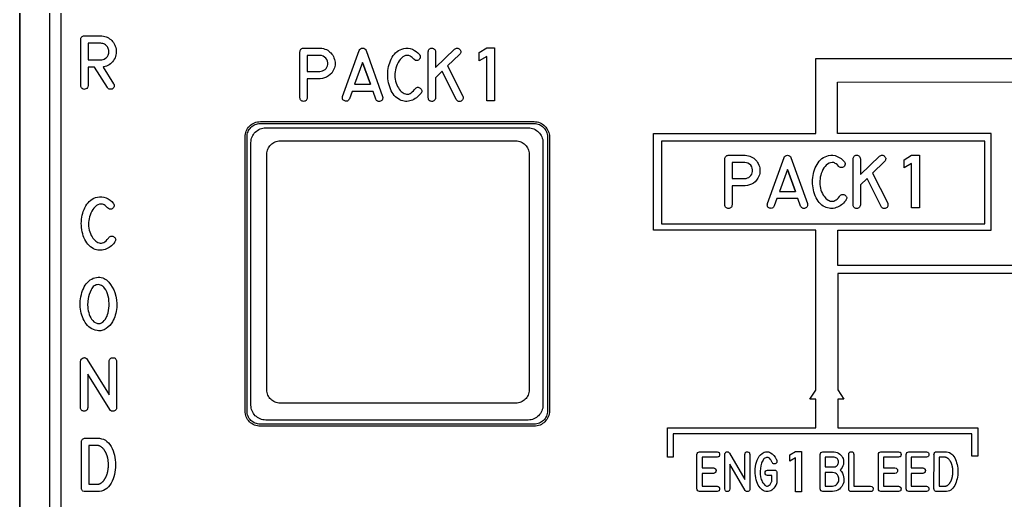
# Model space of a CAD drawing. Extents: x -1 to 333, y -1 to 144.
# Drawn here: x 10.3 to 86.3, y 61.3 to 98.3 of the extents above; entities that cross this region are included whole.
import ezdxf

# ---------------------------------------------------------------- set-up
doc = ezdxf.new("R2010")
doc.units = 0
for name, color, linetype in [('_BACKPANEL', 5, 'CONTINUOUS'), ('_ENGRAVING', 105, 'CONTINUOUS'), ('_TOPLAYER', 1, 'CONTINUOUS')]:
    doc.layers.add(name, color=color, linetype=linetype)

msp = doc.modelspace()

# ---------------------------------------------------------------- linework, layer by layer
at = {"layer": '_BACKPANEL'}
for points in [[(332.671, 144.363), (332.671, 139.666), (332.671, 130.272), (332.671, 120.878), (332.671, 41.031), (332.671, 31.637), (10.329, 31.637), (10.329, 41.031), (10.329, 120.878), (10.329, 130.272), (10.329, 139.666), (10.329, 144.363)], [(28.87, 90.348), (49.965, 90.348), (50.071, 90.343), (50.173, 90.327), (50.272, 90.302), (50.366, 90.267), (50.456, 90.224), (50.541, 90.173), (50.62, 90.114), (50.692, 90.048), (50.759, 89.975), (50.818, 89.896), (50.869, 89.811), (50.912, 89.721), (50.947, 89.627), (50.972, 89.528), (50.987, 89.426), (50.993, 89.32), (50.993, 68.225), (50.987, 68.12), (50.972, 68.018), (50.947, 67.919), (50.912, 67.825), (50.869, 67.735), (50.818, 67.65), (50.759, 67.571), (50.692, 67.498), (50.62, 67.432), (50.541, 67.373), (50.456, 67.322), (50.366, 67.278), (50.272, 67.244), (50.173, 67.219), (50.071, 67.203), (49.965, 67.198), (28.87, 67.198), (28.765, 67.203), (28.662, 67.219), (28.564, 67.244), (28.469, 67.278), (28.379, 67.322), (28.295, 67.373), (28.216, 67.432), (28.143, 67.498), (28.077, 67.571), (28.018, 67.65), (27.966, 67.735), (27.923, 67.825), (27.889, 67.919), (27.863, 68.018), (27.848, 68.12), (27.843, 68.225), (27.843, 89.32), (27.848, 89.426), (27.863, 89.528), (27.889, 89.627), (27.923, 89.721), (27.966, 89.811), (28.018, 89.896), (28.077, 89.975), (28.143, 90.048), (28.216, 90.114), (28.295, 90.173), (28.379, 90.224), (28.469, 90.267), (28.564, 90.302), (28.662, 90.327), (28.765, 90.343)]]:
    msp.add_lwpolyline(points, close=True, dxfattribs=at)
at = {"layer": '_ENGRAVING'}
for points in [[(13.516, 53.206), (13.516, 122.686), (13.516, 122.687), (13.507, 122.757), (13.48, 122.823), (13.439, 122.882), (13.384, 122.934), (13.318, 122.976), (13.241, 123.009), (13.157, 123.029), (13.067, 123.036), (13.065, 123.036), (12.975, 123.029), (12.89, 123.009), (12.814, 122.976), (12.747, 122.934), (12.692, 122.882), (12.651, 122.823), (12.625, 122.757), (12.615, 122.687), (12.615, 122.686), (12.615, 53.206)], [(71.668, 82.139), (59.153, 82.139), (59.153, 89.576), (71.668, 89.576), (71.668, 95.357), (120.341, 95.357)], [(120.223, 79.41), (73.353, 79.41), (73.353, 82.139), (85.182, 82.139), (85.182, 89.576), (73.349, 89.576), (73.351, 93.548), (125.46, 93.572)], [(97.859, 78.81), (73.353, 78.81), (73.352, 69.852), (73.827, 69.14), (73.352, 69.14), (73.353, 66.908), (73.424, 66.908), (84.139, 66.908), (84.139, 64.732), (83.69, 64.732), (83.69, 66.459), (60.694, 66.46), (60.683, 66.46), (60.683, 64.671), (60.235, 64.671), (60.235, 66.908), (60.235, 66.909), (71.607, 66.908), (71.638, 66.908), (71.668, 66.908), (71.667, 69.14), (71.21, 69.14), (71.667, 69.826), (71.668, 82.139)]]:
    msp.add_lwpolyline(points, dxfattribs=at)
for points in [[(17.567, 93.422), (17.594, 93.366), (17.61, 93.313), (17.617, 93.262), (17.613, 93.213), (17.599, 93.166), (17.574, 93.122), (17.539, 93.08), (17.494, 93.04), (17.444, 93.011), (17.39, 92.994), (17.333, 92.988), (17.272, 92.994), (17.213, 93.01), (17.163, 93.036), (17.121, 93.072), (17.088, 93.118), (16.097, 94.685), (15.594, 94.685), (15.594, 93.269), (15.584, 93.188), (15.554, 93.119), (15.505, 93.062), (15.435, 93.017), (15.357, 92.99), (15.281, 92.985), (15.208, 93.004), (15.138, 93.046), (15.089, 93.091), (15.055, 93.143), (15.034, 93.202), (15.027, 93.269), (15.027, 96.822), (15.032, 96.879), (15.047, 96.93), (15.073, 96.978), (15.108, 97.021), (15.151, 97.058), (15.199, 97.083), (15.251, 97.099), (15.308, 97.104), (16.557, 97.104), (16.668, 97.099), (16.775, 97.086), (16.878, 97.064), (16.978, 97.032), (17.074, 96.992), (17.166, 96.943), (17.255, 96.884), (17.339, 96.817), (17.418, 96.743), (17.49, 96.664), (17.553, 96.581), (17.608, 96.492), (17.656, 96.399), (17.696, 96.301), (17.728, 96.198), (17.752, 96.09), (17.767, 95.973), (17.771, 95.858), (17.763, 95.745), (17.744, 95.633), (17.713, 95.524), (17.671, 95.416), (17.617, 95.31), (17.552, 95.207), (17.478, 95.109), (17.398, 95.021), (17.312, 94.944), (17.221, 94.876), (17.123, 94.819), (17.02, 94.771), (16.911, 94.734), (16.797, 94.707), (16.758, 94.701)], [(16.557, 95.25), (16.658, 95.258), (16.755, 95.281), (16.847, 95.32), (16.936, 95.375), (17.016, 95.442), (17.082, 95.518), (17.133, 95.605), (17.171, 95.7), (17.19, 95.777), (17.201, 95.851), (17.203, 95.924), (17.196, 95.995), (17.181, 96.064), (17.157, 96.131), (17.125, 96.197), (17.084, 96.26), (17.037, 96.319), (16.985, 96.371), (16.929, 96.417), (16.869, 96.455), (16.804, 96.486), (16.736, 96.51), (16.663, 96.527), (16.585, 96.537), (15.594, 96.537), (15.594, 95.25)], [(33.452, 96.157), (33.49, 96.157), (33.615, 96.143), (33.735, 96.119), (33.85, 96.085), (33.96, 96.041), (34.06, 95.989), (34.152, 95.929), (34.236, 95.86), (34.313, 95.785), (34.382, 95.701), (34.444, 95.609), (34.498, 95.51), (34.544, 95.403), (34.582, 95.292), (34.608, 95.182), (34.624, 95.073), (34.629, 94.964), (34.623, 94.856), (34.606, 94.749), (34.579, 94.643), (34.54, 94.537), (34.461, 94.379), (34.365, 94.239), (34.252, 94.117), (34.122, 94.014), (33.979, 93.93), (33.825, 93.866), (33.663, 93.824), (33.49, 93.803), (33.452, 93.801), (32.484, 93.801), (32.484, 92.342), (32.471, 92.276), (32.452, 92.219), (32.427, 92.17), (32.395, 92.131), (32.356, 92.1), (32.311, 92.078), (32.259, 92.065), (32.201, 92.06), (32.142, 92.065), (32.09, 92.078), (32.045, 92.1), (32.007, 92.131), (31.975, 92.17), (31.95, 92.219), (31.931, 92.276), (31.92, 92.342), (31.92, 95.877), (31.93, 95.936), (31.947, 95.988), (31.971, 96.033), (32, 96.071), (32.036, 96.103), (32.079, 96.128), (32.128, 96.146), (32.183, 96.157), (32.201, 96.157)], [(35.208, 92.446), (35.847, 94.21), (36.488, 95.973), (36.529, 96.053), (36.586, 96.11), (36.659, 96.145), (36.749, 96.157), (36.838, 96.146), (36.912, 96.112), (36.97, 96.054), (37.012, 95.973), (38.289, 92.436), (38.3, 92.369), (38.301, 92.308), (38.293, 92.253), (38.276, 92.204), (38.25, 92.162), (38.215, 92.126), (38.171, 92.096), (38.118, 92.072), (38.062, 92.057), (38.009, 92.052), (37.959, 92.057), (37.913, 92.073), (37.87, 92.099), (37.831, 92.136), (37.794, 92.183), (37.761, 92.24), (37.556, 92.812), (35.932, 92.812), (35.732, 92.254), (35.699, 92.196), (35.662, 92.149), (35.621, 92.113), (35.578, 92.087), (35.531, 92.072), (35.48, 92.067), (35.427, 92.073), (35.37, 92.089), (35.316, 92.114), (35.271, 92.144), (35.237, 92.18), (35.212, 92.222), (35.196, 92.269), (35.191, 92.323), (35.194, 92.382)], [(41.249, 92.7), (41.231, 92.674), (41.221, 92.66), (41.213, 92.648), (41.142, 92.559), (41.066, 92.477), (40.984, 92.401), (40.897, 92.331), (40.805, 92.269), (40.708, 92.213), (40.605, 92.164), (40.497, 92.121), (40.386, 92.088), (40.276, 92.066), (40.166, 92.056), (40.056, 92.057), (39.947, 92.07), (39.839, 92.094), (39.73, 92.13), (39.623, 92.178), (39.502, 92.246), (39.389, 92.325), (39.285, 92.415), (39.189, 92.515), (39.101, 92.627), (39.022, 92.749), (38.951, 92.882), (38.888, 93.026), (38.834, 93.177), (38.788, 93.328), (38.75, 93.482), (38.721, 93.636), (38.7, 93.792), (38.687, 93.95), (38.683, 94.109), (38.687, 94.27), (38.699, 94.429), (38.72, 94.586), (38.75, 94.739), (38.788, 94.889), (38.835, 95.035), (38.89, 95.178), (38.953, 95.318), (39.026, 95.455), (39.107, 95.584), (39.196, 95.7), (39.294, 95.803), (39.401, 95.894), (39.516, 95.972), (39.64, 96.038), (39.772, 96.091), (39.914, 96.131), (40.081, 96.156), (40.248, 96.154), (40.415, 96.124), (40.581, 96.066), (40.74, 95.987), (40.884, 95.894), (41.013, 95.787), (41.127, 95.665), (41.137, 95.651), (41.174, 95.59), (41.193, 95.525), (41.193, 95.458), (41.175, 95.388), (41.143, 95.323), (41.099, 95.272), (41.044, 95.234), (40.978, 95.209), (40.903, 95.2), (40.83, 95.212), (40.761, 95.246), (40.695, 95.301), (40.563, 95.437), (40.497, 95.489), (40.433, 95.532), (40.369, 95.564), (40.305, 95.587), (40.243, 95.599), (40.181, 95.601), (40.06, 95.584), (39.946, 95.544), (39.839, 95.482), (39.738, 95.397), (39.645, 95.294), (39.559, 95.178), (39.482, 95.048), (39.413, 94.905), (39.355, 94.757), (39.309, 94.614), (39.275, 94.476), (39.254, 94.343), (39.241, 94.197), (39.238, 94.05), (39.244, 93.903), (39.261, 93.756), (39.288, 93.61), (39.327, 93.469), (39.378, 93.333), (39.441, 93.2), (39.503, 93.092), (39.569, 92.994), (39.638, 92.906), (39.712, 92.83), (39.789, 92.764), (39.87, 92.708), (39.955, 92.663), (40.044, 92.629), (40.135, 92.61), (40.225, 92.608), (40.315, 92.624), (40.404, 92.659), (40.492, 92.712), (40.58, 92.783), (40.668, 92.871), (40.755, 92.978), (40.793, 93.03), (40.84, 93.077), (40.887, 93.111), (40.936, 93.134), (40.985, 93.145), (41.035, 93.145), (41.085, 93.133), (41.136, 93.109), (41.188, 93.073), (41.235, 93.031), (41.27, 92.988), (41.294, 92.944), (41.307, 92.898), (41.31, 92.85), (41.3, 92.802), (41.28, 92.752)], [(43.83, 96.081), (43.886, 96.117), (43.94, 96.142), (43.993, 96.156), (44.044, 96.159), (44.094, 96.152), (44.142, 96.133), (44.188, 96.103), (44.232, 96.062), (44.271, 96.016), (44.298, 95.968), (44.313, 95.921), (44.318, 95.872), (44.311, 95.823), (44.293, 95.774), (44.263, 95.724), (44.223, 95.673), (43.3, 94.783), (44.47, 92.466), (44.486, 92.398), (44.492, 92.336), (44.489, 92.279), (44.477, 92.228), (44.454, 92.182), (44.423, 92.142), (44.381, 92.107), (44.33, 92.078), (44.276, 92.057), (44.224, 92.047), (44.174, 92.047), (44.128, 92.059), (44.084, 92.081), (44.042, 92.114), (44.004, 92.158), (43.967, 92.212), (42.875, 94.375), (42.367, 93.883), (42.367, 92.336), (42.353, 92.27), (42.332, 92.213), (42.305, 92.165), (42.272, 92.125), (42.232, 92.095), (42.186, 92.073), (42.133, 92.061), (42.074, 92.057), (42.015, 92.062), (41.964, 92.076), (41.919, 92.098), (41.882, 92.128), (41.852, 92.168), (41.829, 92.215), (41.814, 92.271), (41.805, 92.336), (41.805, 95.873), (41.814, 95.938), (41.829, 95.995), (41.852, 96.043), (41.882, 96.083), (41.919, 96.114), (41.964, 96.137), (42.015, 96.151), (42.074, 96.156), (42.133, 96.153), (42.186, 96.14), (42.232, 96.119), (42.272, 96.088), (42.305, 96.048), (42.332, 95.999), (42.353, 95.941), (42.367, 95.873), (42.367, 94.667)], [(46.916, 92.098), (46.312, 92.098), (46.312, 95.511), (45.734, 95.184), (45.734, 95.811), (46.312, 96.169), (46.916, 96.169)], [(33.452, 95.593), (32.484, 95.593), (32.484, 94.367), (33.452, 94.367), (33.563, 94.376), (33.666, 94.405), (33.763, 94.452), (33.854, 94.519), (33.932, 94.6), (33.992, 94.69), (34.034, 94.79), (34.058, 94.899), (34.062, 95.033), (34.039, 95.158), (33.989, 95.275), (33.911, 95.384), (33.813, 95.475), (33.704, 95.541), (33.584, 95.58)], [(37.353, 93.374), (36.747, 95.055), (36.137, 93.374)], [(36.747, 95.055), (37.353, 93.374)], [(28.88, 90.501), (49.955, 90.501), (50.077, 90.495), (50.196, 90.477), (50.31, 90.448), (50.42, 90.408), (50.524, 90.358), (50.622, 90.298), (50.714, 90.23), (50.798, 90.153), (50.875, 90.069), (50.943, 89.977), (51.003, 89.879), (51.053, 89.775), (51.093, 89.665), (51.122, 89.551), (51.14, 89.433), (51.146, 89.311), (51.146, 68.235), (51.14, 68.113), (51.122, 67.995), (51.093, 67.88), (51.053, 67.771), (51.003, 67.667), (50.943, 67.569), (50.875, 67.477), (50.798, 67.393), (50.714, 67.316), (50.622, 67.247), (50.524, 67.188), (50.42, 67.138), (50.31, 67.098), (50.196, 67.069), (50.077, 67.051), (49.955, 67.045), (28.88, 67.045), (28.758, 67.051), (28.639, 67.069), (28.525, 67.098), (28.416, 67.138), (28.312, 67.188), (28.213, 67.247), (28.122, 67.316), (28.037, 67.393), (27.961, 67.477), (27.892, 67.569), (27.833, 67.667), (27.783, 67.771), (27.743, 67.88), (27.713, 67.995), (27.696, 68.113), (27.689, 68.235), (27.689, 89.311), (27.696, 89.433), (27.713, 89.551), (27.743, 89.665), (27.783, 89.775), (27.833, 89.879), (27.892, 89.977), (27.961, 90.069), (28.037, 90.153), (28.122, 90.23), (28.213, 90.298), (28.312, 90.358), (28.416, 90.408), (28.525, 90.448), (28.639, 90.477), (28.758, 90.495)], [(29.288, 90.023), (49.504, 90.023), (49.621, 90.017), (49.735, 90), (49.844, 89.972), (49.949, 89.933), (50.049, 89.885), (50.143, 89.828), (50.231, 89.763), (50.312, 89.689), (50.386, 89.608), (50.451, 89.52), (50.509, 89.426), (50.556, 89.326), (50.595, 89.221), (50.623, 89.112), (50.64, 88.998), (50.646, 88.881), (50.646, 68.665), (50.64, 68.548), (50.623, 68.434), (50.595, 68.325), (50.556, 68.22), (50.509, 68.12), (50.451, 68.025), (50.386, 67.938), (50.312, 67.857), (50.231, 67.783), (50.143, 67.717), (50.049, 67.66), (49.949, 67.612), (49.844, 67.574), (49.735, 67.546), (49.621, 67.529), (49.504, 67.523), (29.288, 67.523), (29.171, 67.529), (29.057, 67.546), (28.948, 67.574), (28.843, 67.612), (28.743, 67.66), (28.649, 67.717), (28.561, 67.783), (28.48, 67.857), (28.406, 67.938), (28.34, 68.025), (28.283, 68.12), (28.235, 68.22), (28.197, 68.325), (28.169, 68.434), (28.152, 68.548), (28.146, 68.665), (28.146, 88.881), (28.152, 88.998), (28.169, 89.112), (28.197, 89.221), (28.235, 89.326), (28.283, 89.426), (28.34, 89.52), (28.406, 89.608), (28.48, 89.689), (28.561, 89.763), (28.649, 89.828), (28.743, 89.885), (28.843, 89.933), (28.948, 89.972), (29.057, 90), (29.171, 90.017)], [(59.768, 82.64), (84.679, 82.64), (84.679, 88.99), (59.768, 88.99)], [(66.19, 87.911), (66.228, 87.911), (66.353, 87.897), (66.473, 87.873), (66.588, 87.839), (66.699, 87.795), (66.798, 87.743), (66.89, 87.683), (66.974, 87.615), (67.051, 87.539), (67.12, 87.455), (67.182, 87.364), (67.236, 87.264), (67.282, 87.157), (67.32, 87.047), (67.347, 86.937), (67.362, 86.827), (67.367, 86.719), (67.361, 86.611), (67.345, 86.503), (67.317, 86.397), (67.279, 86.291), (67.199, 86.133), (67.103, 85.993), (66.99, 85.872), (66.86, 85.768), (66.717, 85.684), (66.564, 85.621), (66.401, 85.578), (66.228, 85.557), (66.19, 85.555), (65.222, 85.555), (65.222, 84.097), (65.209, 84.03), (65.191, 83.973), (65.165, 83.925), (65.133, 83.885), (65.094, 83.854), (65.049, 83.832), (64.997, 83.819), (64.939, 83.814), (64.88, 83.819), (64.828, 83.832), (64.783, 83.854), (64.745, 83.885), (64.713, 83.925), (64.688, 83.973), (64.669, 84.03), (64.658, 84.097), (64.658, 87.631), (64.668, 87.69), (64.685, 87.742), (64.709, 87.787), (64.738, 87.825), (64.774, 87.857), (64.817, 87.882), (64.866, 87.9), (64.921, 87.911), (64.939, 87.911)], [(66.19, 87.347), (65.222, 87.347), (65.222, 86.121), (66.19, 86.121), (66.301, 86.131), (66.404, 86.159), (66.501, 86.207), (66.592, 86.273), (66.67, 86.354), (66.73, 86.444), (66.772, 86.544), (66.796, 86.653), (66.8, 86.787), (66.777, 86.912), (66.727, 87.03), (66.649, 87.138), (66.551, 87.23), (66.442, 87.295), (66.322, 87.334)], [(67.946, 84.201), (68.585, 85.964), (69.226, 87.727), (69.267, 87.807), (69.324, 87.864), (69.397, 87.899), (69.487, 87.911), (69.576, 87.901), (69.65, 87.866), (69.708, 87.809), (69.75, 87.727), (71.027, 84.191), (71.038, 84.123), (71.039, 84.062), (71.031, 84.007), (71.014, 83.958), (70.988, 83.916), (70.953, 83.88), (70.909, 83.85), (70.856, 83.826), (70.8, 83.811), (70.747, 83.806), (70.697, 83.812), (70.651, 83.827), (70.608, 83.854), (70.569, 83.89), (70.532, 83.937), (70.499, 83.994), (70.294, 84.567), (68.67, 84.567), (68.47, 84.008), (68.437, 83.951), (68.4, 83.904), (68.36, 83.867), (68.316, 83.841), (68.269, 83.826), (68.218, 83.821), (68.165, 83.827), (68.108, 83.843), (68.054, 83.868), (68.009, 83.898), (67.975, 83.934), (67.95, 83.976), (67.934, 84.024), (67.929, 84.077), (67.933, 84.136)], [(73.987, 84.455), (73.969, 84.429), (73.959, 84.415), (73.951, 84.403), (73.88, 84.313), (73.804, 84.231), (73.722, 84.155), (73.635, 84.086), (73.543, 84.023), (73.446, 83.967), (73.343, 83.918), (73.235, 83.875), (73.124, 83.842), (73.014, 83.82), (72.904, 83.81), (72.794, 83.811), (72.685, 83.824), (72.577, 83.849), (72.469, 83.885), (72.361, 83.932), (72.24, 84), (72.127, 84.079), (72.023, 84.169), (71.927, 84.27), (71.839, 84.381), (71.76, 84.503), (71.689, 84.637), (71.626, 84.781), (71.572, 84.931), (71.526, 85.083), (71.488, 85.236), (71.459, 85.391), (71.438, 85.547), (71.425, 85.704), (71.421, 85.863), (71.425, 86.024), (71.437, 86.184), (71.458, 86.34), (71.488, 86.493), (71.526, 86.643), (71.573, 86.789), (71.628, 86.933), (71.692, 87.073), (71.764, 87.209), (71.845, 87.338), (71.934, 87.454), (72.032, 87.558), (72.139, 87.648), (72.254, 87.727), (72.378, 87.792), (72.511, 87.845), (72.652, 87.885), (72.819, 87.911), (72.986, 87.908), (73.153, 87.878), (73.319, 87.82), (73.478, 87.742), (73.622, 87.649), (73.751, 87.541), (73.865, 87.419), (73.875, 87.405), (73.912, 87.344), (73.931, 87.28), (73.931, 87.212), (73.913, 87.142), (73.881, 87.077), (73.837, 87.026), (73.782, 86.988), (73.716, 86.963), (73.641, 86.954), (73.568, 86.966), (73.499, 87), (73.433, 87.055), (73.301, 87.191), (73.235, 87.244), (73.171, 87.286), (73.107, 87.319), (73.044, 87.341), (72.981, 87.353), (72.919, 87.355), (72.798, 87.338), (72.685, 87.298), (72.577, 87.236), (72.476, 87.151), (72.383, 87.049), (72.297, 86.932), (72.22, 86.802), (72.151, 86.659), (72.093, 86.511), (72.047, 86.369), (72.013, 86.23), (71.992, 86.097), (71.979, 85.951), (71.976, 85.804), (71.982, 85.657), (71.999, 85.51), (72.026, 85.365), (72.065, 85.224), (72.116, 85.087), (72.179, 84.955), (72.241, 84.846), (72.307, 84.748), (72.376, 84.661), (72.45, 84.584), (72.527, 84.518), (72.608, 84.462), (72.693, 84.418), (72.782, 84.384), (72.873, 84.364), (72.963, 84.362), (73.053, 84.379), (73.142, 84.413), (73.23, 84.466), (73.318, 84.537), (73.406, 84.626), (73.493, 84.733), (73.531, 84.785), (73.578, 84.831), (73.626, 84.865), (73.674, 84.888), (73.723, 84.899), (73.773, 84.899), (73.823, 84.887), (73.874, 84.863), (73.926, 84.828), (73.973, 84.786), (74.008, 84.742), (74.032, 84.698), (74.046, 84.652), (74.048, 84.605), (74.039, 84.556), (74.018, 84.506)], [(76.568, 87.835), (76.624, 87.871), (76.678, 87.897), (76.731, 87.911), (76.782, 87.914), (76.832, 87.906), (76.88, 87.887), (76.926, 87.857), (76.971, 87.816), (77.009, 87.77), (77.036, 87.723), (77.051, 87.675), (77.056, 87.627), (77.049, 87.578), (77.031, 87.528), (77.001, 87.478), (76.961, 87.427), (76.038, 86.537), (77.208, 84.221), (77.224, 84.153), (77.23, 84.091), (77.227, 84.034), (77.215, 83.982), (77.192, 83.937), (77.161, 83.896), (77.119, 83.862), (77.068, 83.832), (77.014, 83.811), (76.962, 83.801), (76.913, 83.802), (76.866, 83.813), (76.822, 83.835), (76.78, 83.868), (76.742, 83.912), (76.705, 83.966), (75.613, 86.129), (75.105, 85.637), (75.105, 84.091), (75.091, 84.024), (75.07, 83.967), (75.043, 83.919), (75.01, 83.88), (74.97, 83.849), (74.924, 83.828), (74.871, 83.815), (74.812, 83.811), (74.753, 83.816), (74.702, 83.83), (74.658, 83.852), (74.62, 83.883), (74.59, 83.922), (74.567, 83.97), (74.552, 84.026), (74.543, 84.091), (74.543, 87.627), (74.552, 87.693), (74.567, 87.749), (74.59, 87.798), (74.62, 87.837), (74.658, 87.868), (74.702, 87.891), (74.753, 87.905), (74.812, 87.91), (74.871, 87.907), (74.924, 87.895), (74.97, 87.873), (75.01, 87.842), (75.043, 87.802), (75.07, 87.753), (75.091, 87.695), (75.105, 87.627), (75.105, 86.421)], [(79.654, 83.852), (79.05, 83.852), (79.05, 87.266), (78.472, 86.938), (78.472, 87.565), (79.05, 87.924), (79.654, 87.924)], [(70.091, 85.129), (69.485, 86.809), (68.875, 85.129)], [(69.485, 86.809), (70.091, 85.129)], [(17.663, 81.238), (17.645, 81.212), (17.635, 81.198), (17.627, 81.186), (17.555, 81.096), (17.478, 81.013), (17.396, 80.937), (17.308, 80.867), (17.215, 80.804), (17.117, 80.748), (17.013, 80.699), (16.904, 80.656), (16.792, 80.622), (16.681, 80.6), (16.57, 80.59), (16.46, 80.591), (16.35, 80.604), (16.24, 80.629), (16.131, 80.665), (16.022, 80.713), (15.9, 80.781), (15.786, 80.861), (15.681, 80.951), (15.584, 81.052), (15.496, 81.164), (15.416, 81.287), (15.344, 81.421), (15.281, 81.566), (15.226, 81.717), (15.18, 81.869), (15.142, 82.023), (15.112, 82.179), (15.091, 82.336), (15.078, 82.494), (15.074, 82.654), (15.078, 82.816), (15.09, 82.976), (15.112, 83.133), (15.141, 83.287), (15.18, 83.438), (15.227, 83.585), (15.283, 83.729), (15.347, 83.87), (15.42, 84.007), (15.501, 84.136), (15.591, 84.253), (15.69, 84.357), (15.798, 84.448), (15.914, 84.527), (16.039, 84.593), (16.173, 84.646), (16.316, 84.687), (16.484, 84.712), (16.653, 84.71), (16.821, 84.679), (16.989, 84.621), (17.15, 84.542), (17.295, 84.449), (17.425, 84.341), (17.54, 84.218), (17.55, 84.204), (17.587, 84.142), (17.606, 84.078), (17.606, 84.01), (17.588, 83.94), (17.556, 83.874), (17.512, 83.823), (17.456, 83.784), (17.389, 83.76), (17.313, 83.75), (17.241, 83.763), (17.171, 83.797), (17.104, 83.852), (16.97, 83.989), (16.905, 84.042), (16.839, 84.084), (16.775, 84.117), (16.711, 84.139), (16.648, 84.152), (16.585, 84.154), (16.464, 84.136), (16.349, 84.096), (16.24, 84.034), (16.139, 83.949), (16.044, 83.845), (15.958, 83.728), (15.88, 83.598), (15.811, 83.454), (15.752, 83.306), (15.705, 83.162), (15.671, 83.023), (15.65, 82.889), (15.637, 82.742), (15.634, 82.595), (15.64, 82.447), (15.657, 82.299), (15.685, 82.153), (15.724, 82.011), (15.776, 81.874), (15.839, 81.741), (15.901, 81.631), (15.967, 81.533), (16.038, 81.445), (16.112, 81.368), (16.19, 81.302), (16.272, 81.246), (16.357, 81.201), (16.447, 81.167), (16.539, 81.147), (16.63, 81.145), (16.72, 81.162), (16.81, 81.196), (16.899, 81.249), (16.988, 81.321), (17.076, 81.41), (17.164, 81.517), (17.202, 81.57), (17.25, 81.616), (17.298, 81.651), (17.347, 81.674), (17.397, 81.685), (17.447, 81.685), (17.498, 81.673), (17.549, 81.649), (17.602, 81.613), (17.648, 81.571), (17.684, 81.527), (17.709, 81.482), (17.722, 81.436), (17.724, 81.389), (17.715, 81.34), (17.694, 81.29)], [(17.661, 77.333), (17.74, 77.052), (17.789, 76.765), (17.809, 76.474), (17.801, 76.177), (17.786, 76.028), (17.764, 75.883), (17.734, 75.742), (17.696, 75.603), (17.652, 75.468), (17.599, 75.337), (17.54, 75.208), (17.472, 75.083), (17.375, 74.935), (17.261, 74.798), (17.13, 74.673), (16.984, 74.56), (16.905, 74.51), (16.825, 74.47), (16.742, 74.438), (16.658, 74.415), (16.572, 74.4), (16.483, 74.394), (16.393, 74.397), (16.3, 74.409), (16.152, 74.442), (16.013, 74.489), (15.883, 74.548), (15.762, 74.621), (15.65, 74.707), (15.547, 74.806), (15.452, 74.919), (15.367, 75.044), (15.29, 75.179), (15.222, 75.316), (15.163, 75.458), (15.112, 75.603), (15.07, 75.752), (15.037, 75.905), (15.012, 76.062), (14.996, 76.222), (14.988, 76.383), (14.989, 76.544), (14.998, 76.704), (15.016, 76.862), (15.042, 77.019), (15.077, 77.176), (15.12, 77.331), (15.171, 77.486), (15.231, 77.634), (15.299, 77.772), (15.375, 77.9), (15.459, 78.017), (15.552, 78.124), (15.653, 78.22), (15.762, 78.305), (15.88, 78.38), (16, 78.44), (16.123, 78.483), (16.248, 78.509), (16.376, 78.517), (16.497, 78.511), (16.612, 78.494), (16.722, 78.465), (16.826, 78.424), (16.924, 78.372), (17.017, 78.307), (17.104, 78.232), (17.185, 78.144), (17.332, 77.954), (17.461, 77.755), (17.571, 77.548)], [(16.393, 77.946), (16.303, 77.94), (16.219, 77.921), (16.14, 77.89), (16.068, 77.847), (16, 77.791), (15.939, 77.722), (15.883, 77.641), (15.833, 77.548), (15.746, 77.356), (15.677, 77.179), (15.626, 77.016), (15.592, 76.868), (15.566, 76.642), (15.564, 76.372), (15.573, 76.226), (15.59, 76.082), (15.615, 75.938), (15.649, 75.795), (15.69, 75.657), (15.742, 75.525), (15.802, 75.4), (15.872, 75.283), (15.952, 75.178), (16.044, 75.093), (16.147, 75.027), (16.262, 74.98), (16.331, 74.962), (16.398, 74.954), (16.462, 74.954), (16.524, 74.964), (16.583, 74.982), (16.641, 75.01), (16.695, 75.046), (16.747, 75.092), (16.843, 75.193), (16.927, 75.298), (16.998, 75.406), (17.056, 75.517), (17.105, 75.642), (17.146, 75.784), (17.178, 75.945), (17.202, 76.124), (17.215, 76.312), (17.217, 76.5), (17.206, 76.688), (17.184, 76.875), (17.148, 77.058), (17.099, 77.232), (17.036, 77.396), (16.96, 77.551), (16.867, 77.688), (16.815, 77.746), (16.758, 77.797), (16.696, 77.842), (16.63, 77.879), (16.56, 77.91), (16.485, 77.934)], [(17.787, 68.481), (17.775, 68.385), (17.759, 68.344), (17.736, 68.308), (17.708, 68.277), (17.673, 68.251), (17.583, 68.212), (17.487, 68.198), (17.443, 68.202), (17.402, 68.214), (17.364, 68.232), (17.329, 68.258), (17.267, 68.332), (15.577, 71.041), (15.577, 68.481), (15.563, 68.415), (15.543, 68.358), (15.517, 68.309), (15.484, 68.27), (15.446, 68.239), (15.401, 68.217), (15.35, 68.204), (15.293, 68.199), (15.236, 68.204), (15.185, 68.217), (15.141, 68.239), (15.102, 68.27), (15.07, 68.309), (15.044, 68.358), (15.024, 68.415), (15.01, 68.481), (15.01, 72.032), (15.035, 72.128), (15.079, 72.206), (15.142, 72.265), (15.225, 72.308), (15.27, 72.32), (15.313, 72.325), (15.354, 72.321), (15.393, 72.31), (15.431, 72.29), (15.466, 72.262), (15.531, 72.183), (17.22, 69.47), (17.22, 72.032), (17.233, 72.099), (17.253, 72.158), (17.279, 72.207), (17.313, 72.247), (17.353, 72.278), (17.399, 72.3), (17.453, 72.313), (17.513, 72.317), (17.573, 72.312), (17.625, 72.298), (17.671, 72.275), (17.709, 72.244), (17.739, 72.204), (17.763, 72.155), (17.779, 72.098), (17.787, 72.032)], [(15.361, 66.126), (16.308, 66.126), (16.479, 66.116), (16.639, 66.086), (16.788, 66.036), (16.926, 65.965), (17.052, 65.875), (17.168, 65.764), (17.273, 65.633), (17.366, 65.483), (17.449, 65.32), (17.52, 65.153), (17.581, 64.982), (17.63, 64.807), (17.669, 64.628), (17.696, 64.445), (17.713, 64.258), (17.718, 64.067), (17.713, 63.876), (17.696, 63.689), (17.668, 63.506), (17.63, 63.327), (17.58, 63.152), (17.52, 62.981), (17.448, 62.814), (17.365, 62.651), (17.271, 62.5), (17.167, 62.37), (17.051, 62.259), (16.924, 62.169), (16.787, 62.098), (16.638, 62.048), (16.479, 62.018), (16.308, 62.008), (15.361, 62.008), (15.365, 62.008), (15.361, 62.008), (15.289, 62.02), (15.198, 62.056), (15.162, 62.082), (15.133, 62.113), (15.11, 62.15), (15.094, 62.193), (15.082, 62.293), (15.08, 62.293), (15.082, 65.845), (15.08, 65.861), (15.087, 65.914), (15.105, 65.963), (15.131, 66.008), (15.167, 66.049), (15.21, 66.083), (15.257, 66.107), (15.308, 66.121), (15.363, 66.126)], [(16.308, 62.575), (16.316, 62.575), (16.326, 62.575), (16.334, 62.576), (16.343, 62.577), (16.352, 62.578), (16.363, 62.579), (16.371, 62.58), (16.381, 62.581), (16.389, 62.582), (16.399, 62.583), (16.415, 62.587), (16.423, 62.59), (16.433, 62.595), (16.442, 62.596), (16.453, 62.599), (16.461, 62.601), (16.471, 62.605), (16.489, 62.613), (16.509, 62.621), (16.518, 62.624), (16.528, 62.629), (16.544, 62.639), (16.564, 62.649), (16.572, 62.654), (16.582, 62.661), (16.6, 62.673), (16.609, 62.678), (16.62, 62.685), (16.628, 62.692), (16.638, 62.7), (16.646, 62.705), (16.656, 62.712), (16.676, 62.728), (16.692, 62.744), (16.701, 62.752), (16.711, 62.762), (16.719, 62.77), (16.729, 62.78), (16.747, 62.796), (16.755, 62.804), (16.765, 62.814), (16.773, 62.823), (16.783, 62.834), (16.799, 62.854), (16.817, 62.877), (16.833, 62.899), (16.841, 62.91), (16.851, 62.921), (16.858, 62.933), (16.867, 62.945), (16.874, 62.958), (16.884, 62.971), (16.9, 62.995), (16.907, 63.008), (16.916, 63.021), (16.923, 63.034), (16.932, 63.047), (16.944, 63.074), (16.951, 63.088), (16.96, 63.104), (16.967, 63.117), (16.976, 63.132), (16.981, 63.146), (16.988, 63.162), (17.002, 63.192), (17.016, 63.224), (17.021, 63.239), (17.028, 63.257), (17.033, 63.273), (17.04, 63.291), (17.05, 63.323), (17.055, 63.339), (17.062, 63.357), (17.073, 63.391), (17.085, 63.426), (17.088, 63.443), (17.093, 63.462), (17.097, 63.479), (17.103, 63.498), (17.106, 63.513), (17.111, 63.532), (17.117, 63.57), (17.12, 63.587), (17.125, 63.606), (17.127, 63.624), (17.131, 63.643), (17.137, 63.681), (17.14, 63.699), (17.145, 63.719), (17.149, 63.757), (17.15, 63.774), (17.153, 63.796), (17.157, 63.834), (17.159, 63.872), (17.161, 63.912), (17.163, 63.95), (17.164, 63.969), (17.167, 63.991), (17.168, 64.008), (17.169, 64.029), (17.169, 64.047), (17.169, 64.067), (17.169, 64.086), (17.169, 64.105), (17.168, 64.124), (17.167, 64.145), (17.167, 64.163), (17.167, 64.184), (17.163, 64.224), (17.161, 64.26), (17.157, 64.302), (17.155, 64.338), (17.151, 64.377), (17.148, 64.395), (17.147, 64.415), (17.139, 64.453), (17.135, 64.47), (17.133, 64.489), (17.127, 64.527), (17.121, 64.566), (17.111, 64.602), (17.105, 64.636), (17.099, 64.653), (17.095, 64.672), (17.089, 64.689), (17.085, 64.708), (17.075, 64.743), (17.064, 64.777), (17.057, 64.792), (17.052, 64.809), (17.04, 64.843), (17.028, 64.875), (17.021, 64.89), (17.016, 64.908), (17.008, 64.922), (17.002, 64.938), (16.988, 64.968), (16.976, 64.996), (16.962, 65.026), (16.954, 65.039), (16.948, 65.052), (16.932, 65.08), (16.916, 65.107), (16.907, 65.12), (16.9, 65.133), (16.884, 65.157), (16.875, 65.169), (16.869, 65.181), (16.835, 65.227), (16.803, 65.271), (16.767, 65.312), (16.731, 65.35), (16.696, 65.384), (16.658, 65.414), (16.62, 65.444), (16.582, 65.471), (16.546, 65.493), (16.509, 65.511), (16.471, 65.525), (16.433, 65.539), (16.415, 65.544), (16.399, 65.551), (16.363, 65.557), (16.326, 65.559), (16.316, 65.559), (16.308, 65.559), (15.645, 65.559), (15.645, 62.575)], [(64.062, 64.659), (62.9, 64.659), (62.9, 63.841), (63.786, 63.841), (63.873, 63.815), (63.935, 63.772), (63.957, 63.743), (63.972, 63.709), (63.984, 63.627), (63.972, 63.546), (63.956, 63.512), (63.935, 63.483), (63.873, 63.44), (63.786, 63.415), (62.9, 63.415), (62.9, 62.432), (64.062, 62.432), (64.149, 62.407), (64.211, 62.364), (64.232, 62.335), (64.248, 62.302), (64.26, 62.221), (64.248, 62.141), (64.232, 62.107), (64.211, 62.079), (64.149, 62.036), (64.062, 62.011), (62.705, 62.011), (62.627, 62.034), (62.568, 62.077), (62.527, 62.14), (62.506, 62.224), (62.506, 64.867), (62.528, 64.955), (62.569, 65.019), (62.628, 65.059), (62.705, 65.077), (64.062, 65.077), (64.149, 65.058), (64.183, 65.04), (64.21, 65.016), (64.232, 64.987), (64.247, 64.952), (64.259, 64.867), (64.247, 64.781), (64.231, 64.747), (64.21, 64.718), (64.182, 64.695), (64.148, 64.677)], [(66.586, 62.218), (66.577, 62.147), (66.551, 62.089), (66.506, 62.047), (66.444, 62.018), (66.377, 62.008), (66.317, 62.019), (66.266, 62.052), (66.223, 62.107), (65.045, 64.123), (65.045, 62.218), (65.021, 62.126), (64.98, 62.061), (64.953, 62.038), (64.922, 62.022), (64.847, 62.008), (64.772, 62.022), (64.741, 62.038), (64.714, 62.061), (64.673, 62.126), (64.65, 62.218), (64.65, 64.861), (64.667, 64.933), (64.698, 64.99), (64.742, 65.035), (64.799, 65.066), (64.861, 65.079), (64.917, 65.068), (64.967, 65.033), (65.013, 64.974), (66.191, 62.954), (66.191, 64.861), (66.213, 64.955), (66.232, 64.991), (66.255, 65.021), (66.283, 65.044), (66.315, 65.061), (66.395, 65.073), (66.473, 65.059), (66.505, 65.042), (66.531, 65.019), (66.553, 64.989), (66.569, 64.953), (66.586, 64.861)], [(67.948, 63.246), (67.935, 63.248), (67.86, 63.269), (67.807, 63.311), (67.775, 63.373), (67.764, 63.456), (67.775, 63.538), (67.807, 63.601), (67.86, 63.643), (67.935, 63.664), (67.948, 63.667), (67.96, 63.667), (68.478, 63.667), (68.517, 63.663), (68.553, 63.651), (68.587, 63.632), (68.617, 63.605), (68.643, 63.572), (68.661, 63.537), (68.672, 63.498), (68.675, 63.456), (68.675, 62.697), (68.658, 62.658), (68.649, 62.634), (68.639, 62.612), (68.628, 62.589), (68.616, 62.567), (68.607, 62.544), (68.595, 62.522), (68.583, 62.499), (68.513, 62.384), (68.438, 62.284), (68.36, 62.2), (68.278, 62.132), (68.191, 62.079), (68.101, 62.043), (68.006, 62.022), (67.907, 62.017), (67.808, 62.027), (67.713, 62.051), (67.622, 62.09), (67.535, 62.144), (67.453, 62.212), (67.374, 62.295), (67.299, 62.392), (67.228, 62.504), (67.167, 62.624), (67.115, 62.759), (67.071, 62.907), (67.035, 63.07), (67.009, 63.242), (66.994, 63.415), (66.99, 63.59), (66.997, 63.766), (67.016, 63.942), (67.048, 64.113), (67.094, 64.28), (67.152, 64.443), (67.225, 64.595), (67.314, 64.731), (67.419, 64.85), (67.54, 64.953), (67.62, 65.005), (67.7, 65.044), (67.779, 65.07), (67.858, 65.083), (67.936, 65.083), (68.014, 65.071), (68.091, 65.046), (68.168, 65.007), (68.311, 64.909), (68.435, 64.792), (68.539, 64.658), (68.625, 64.505), (68.636, 64.481), (68.644, 64.46), (68.656, 64.438), (68.671, 64.37), (68.67, 64.309), (68.653, 64.254), (68.619, 64.206), (68.578, 64.17), (68.534, 64.147), (68.489, 64.138), (68.443, 64.142), (68.398, 64.158), (68.358, 64.183), (68.324, 64.218), (68.295, 64.263), (68.253, 64.364), (68.207, 64.449), (68.159, 64.519), (68.108, 64.574), (68.053, 64.614), (67.996, 64.638), (67.936, 64.648), (67.873, 64.641), (67.81, 64.622), (67.751, 64.592), (67.697, 64.552), (67.646, 64.501), (67.6, 64.439), (67.557, 64.366), (67.519, 64.283), (67.485, 64.189), (67.431, 63.994), (67.397, 63.792), (67.382, 63.582), (67.385, 63.365), (67.412, 63.152), (67.466, 62.953), (67.503, 62.858), (67.547, 62.768), (67.597, 62.68), (67.655, 62.597), (67.738, 62.502), (67.78, 62.469), (67.823, 62.446), (67.865, 62.432), (67.908, 62.428), (67.951, 62.434), (67.994, 62.45), (68.075, 62.5), (68.148, 62.568), (68.212, 62.653), (68.266, 62.757), (68.281, 62.79), (68.281, 63.246)], [(70.561, 61.997), (70.1, 61.997), (70.1, 64.605), (69.658, 64.354), (69.658, 64.833), (70.1, 65.107), (70.561, 65.107)], [(73.074, 65.077), (73.202, 65.057), (73.319, 65.022), (73.426, 64.971), (73.522, 64.905), (73.606, 64.827), (73.675, 64.741), (73.731, 64.648), (73.773, 64.548), (73.801, 64.442), (73.813, 64.332), (73.81, 64.219), (73.792, 64.103), (73.758, 63.988), (73.705, 63.877), (73.634, 63.771), (73.545, 63.67), (73.643, 63.546), (73.72, 63.418), (73.777, 63.284), (73.814, 63.146), (73.832, 63.008), (73.832, 62.874), (73.815, 62.745), (73.781, 62.62), (73.73, 62.502), (73.663, 62.394), (73.58, 62.295), (73.482, 62.205), (73.369, 62.128), (73.243, 62.071), (73.104, 62.032), (72.953, 62.011), (72.949, 62.011), (72.203, 62.011), (72.126, 62.034), (72.067, 62.076), (72.026, 62.138), (72.004, 62.22), (72.004, 64.864), (72.025, 64.947), (72.066, 65.01), (72.125, 65.054), (72.203, 65.077)], [(73.074, 64.652), (72.401, 64.652), (72.401, 63.914), (73.078, 63.914), (73.159, 63.93), (73.23, 63.957), (73.289, 63.997), (73.337, 64.048), (73.374, 64.106), (73.4, 64.166), (73.415, 64.229), (73.419, 64.293), (73.413, 64.357), (73.396, 64.419), (73.368, 64.477), (73.33, 64.533), (73.282, 64.581), (73.223, 64.617), (73.153, 64.64)], [(74.4, 62.01), (74.323, 62.027), (74.264, 62.068), (74.223, 62.131), (74.201, 62.218), (74.201, 64.864), (74.225, 64.958), (74.244, 64.995), (74.267, 65.025), (74.295, 65.048), (74.327, 65.064), (74.406, 65.076), (74.483, 65.062), (74.515, 65.045), (74.541, 65.021), (74.562, 64.992), (74.579, 64.956), (74.596, 64.864), (74.596, 62.428), (75.891, 62.429), (75.978, 62.407), (76.012, 62.388), (76.039, 62.363), (76.061, 62.334), (76.076, 62.299), (76.088, 62.214), (76.074, 62.13), (76.059, 62.096), (76.037, 62.068), (76.009, 62.045), (75.975, 62.028), (75.889, 62.01)], [(78.043, 64.659), (76.88, 64.659), (76.88, 63.841), (77.767, 63.841), (77.854, 63.815), (77.916, 63.772), (77.937, 63.743), (77.953, 63.709), (77.965, 63.627), (77.952, 63.546), (77.937, 63.512), (77.915, 63.483), (77.853, 63.44), (77.767, 63.415), (76.88, 63.415), (76.88, 62.432), (78.043, 62.432), (78.129, 62.407), (78.191, 62.364), (78.213, 62.335), (78.228, 62.302), (78.241, 62.221), (78.228, 62.141), (78.213, 62.107), (78.191, 62.079), (78.129, 62.036), (78.043, 62.011), (76.686, 62.011), (76.607, 62.034), (76.548, 62.077), (76.508, 62.14), (76.486, 62.224), (76.486, 64.867), (76.509, 64.955), (76.55, 65.019), (76.608, 65.059), (76.686, 65.077), (78.043, 65.077), (78.129, 65.058), (78.163, 65.04), (78.191, 65.016), (78.212, 64.987), (78.228, 64.952), (78.24, 64.867), (78.227, 64.781), (78.212, 64.747), (78.19, 64.718), (78.163, 64.695), (78.129, 64.677)], [(80.187, 64.659), (79.024, 64.659), (79.024, 63.841), (79.91, 63.841), (79.998, 63.815), (80.06, 63.772), (80.081, 63.743), (80.097, 63.709), (80.109, 63.627), (80.096, 63.546), (80.081, 63.512), (80.059, 63.483), (79.997, 63.44), (79.91, 63.415), (79.024, 63.415), (79.024, 62.432), (80.187, 62.432), (80.273, 62.407), (80.335, 62.364), (80.357, 62.335), (80.372, 62.302), (80.384, 62.221), (80.372, 62.141), (80.357, 62.107), (80.335, 62.079), (80.273, 62.036), (80.187, 62.011), (78.829, 62.011), (78.751, 62.034), (78.692, 62.077), (78.652, 62.14), (78.63, 62.224), (78.63, 64.867), (78.653, 64.955), (78.693, 65.019), (78.752, 65.059), (78.829, 65.077), (80.187, 65.077), (80.273, 65.058), (80.307, 65.04), (80.335, 65.016), (80.356, 64.987), (80.372, 64.952), (80.384, 64.867), (80.371, 64.781), (80.356, 64.747), (80.334, 64.718), (80.306, 64.695), (80.273, 64.677)], [(80.97, 65.077), (81.631, 65.077), (81.75, 65.069), (81.861, 65.047), (81.965, 65.01), (82.061, 64.957), (82.15, 64.89), (82.23, 64.807), (82.303, 64.71), (82.368, 64.598), (82.426, 64.477), (82.476, 64.352), (82.518, 64.225), (82.552, 64.095), (82.579, 63.962), (82.598, 63.826), (82.61, 63.686), (82.614, 63.544), (82.61, 63.402), (82.598, 63.263), (82.579, 63.127), (82.552, 62.993), (82.518, 62.863), (82.475, 62.736), (82.425, 62.612), (82.368, 62.49), (82.302, 62.378), (82.229, 62.281), (82.149, 62.199), (82.06, 62.131), (81.964, 62.079), (81.861, 62.041), (81.75, 62.019), (81.631, 62.011), (80.97, 62.011), (80.973, 62.011), (80.97, 62.011), (80.92, 62.02), (80.856, 62.047), (80.811, 62.09), (80.784, 62.149), (80.776, 62.224), (80.774, 62.224), (80.776, 64.867), (80.774, 64.879), (80.792, 64.955), (80.835, 65.019), (80.865, 65.044), (80.898, 65.063), (80.933, 65.073), (80.972, 65.077)], [(81.631, 62.434), (81.636, 62.434), (81.643, 62.434), (81.648, 62.434), (81.655, 62.435), (81.661, 62.436), (81.669, 62.437), (81.674, 62.437), (81.681, 62.438), (81.687, 62.439), (81.694, 62.44), (81.705, 62.443), (81.711, 62.445), (81.718, 62.449), (81.724, 62.449), (81.732, 62.452), (81.737, 62.453), (81.744, 62.456), (81.757, 62.462), (81.771, 62.468), (81.777, 62.47), (81.784, 62.474), (81.795, 62.481), (81.809, 62.489), (81.815, 62.493), (81.822, 62.498), (81.834, 62.507), (81.84, 62.511), (81.848, 62.516), (81.854, 62.52), (81.861, 62.526), (81.866, 62.53), (81.873, 62.535), (81.887, 62.547), (81.899, 62.559), (81.904, 62.565), (81.911, 62.573), (81.917, 62.579), (81.924, 62.586), (81.937, 62.598), (81.942, 62.604), (81.949, 62.612), (81.955, 62.618), (81.962, 62.627), (81.973, 62.642), (81.986, 62.658), (81.997, 62.675), (82.002, 62.683), (82.009, 62.691), (82.014, 62.7), (82.021, 62.709), (82.026, 62.719), (82.032, 62.728), (82.043, 62.746), (82.048, 62.756), (82.054, 62.766), (82.059, 62.776), (82.066, 62.785), (82.074, 62.805), (82.079, 62.815), (82.085, 62.827), (82.09, 62.837), (82.096, 62.848), (82.1, 62.859), (82.105, 62.871), (82.115, 62.893), (82.124, 62.917), (82.128, 62.928), (82.133, 62.941), (82.136, 62.953), (82.141, 62.966), (82.148, 62.99), (82.152, 63.002), (82.157, 63.016), (82.164, 63.041), (82.172, 63.067), (82.174, 63.079), (82.178, 63.094), (82.18, 63.106), (82.185, 63.121), (82.187, 63.132), (82.19, 63.146), (82.195, 63.174), (82.197, 63.187), (82.2, 63.201), (82.202, 63.214), (82.204, 63.228), (82.209, 63.257), (82.211, 63.27), (82.214, 63.285), (82.217, 63.314), (82.218, 63.326), (82.22, 63.342), (82.223, 63.371), (82.224, 63.399), (82.225, 63.429), (82.227, 63.457), (82.227, 63.472), (82.23, 63.487), (82.23, 63.5), (82.231, 63.516), (82.231, 63.529), (82.231, 63.544), (82.231, 63.558), (82.231, 63.573), (82.23, 63.587), (82.23, 63.603), (82.23, 63.616), (82.23, 63.631), (82.227, 63.661), (82.225, 63.688), (82.223, 63.719), (82.221, 63.746), (82.218, 63.775), (82.216, 63.788), (82.216, 63.803), (82.21, 63.832), (82.207, 63.844), (82.206, 63.859), (82.202, 63.887), (82.197, 63.915), (82.19, 63.942), (82.186, 63.968), (82.182, 63.981), (82.179, 63.995), (82.175, 64.007), (82.172, 64.022), (82.165, 64.047), (82.158, 64.073), (82.153, 64.084), (82.15, 64.097), (82.141, 64.122), (82.133, 64.146), (82.128, 64.157), (82.124, 64.17), (82.119, 64.18), (82.115, 64.192), (82.105, 64.215), (82.096, 64.236), (82.087, 64.258), (82.081, 64.268), (82.077, 64.278), (82.066, 64.299), (82.054, 64.318), (82.048, 64.328), (82.043, 64.337), (82.032, 64.355), (82.026, 64.364), (82.022, 64.373), (81.998, 64.408), (81.976, 64.441), (81.951, 64.471), (81.925, 64.499), (81.901, 64.525), (81.875, 64.547), (81.848, 64.569), (81.822, 64.589), (81.796, 64.605), (81.771, 64.619), (81.744, 64.629), (81.718, 64.64), (81.705, 64.644), (81.694, 64.649), (81.669, 64.653), (81.643, 64.655), (81.636, 64.655), (81.631, 64.655), (81.168, 64.655), (81.168, 62.434)], [(72.949, 62.435), (73.061, 62.449), (73.159, 62.481), (73.243, 62.532), (73.312, 62.6), (73.367, 62.679), (73.407, 62.762), (73.432, 62.85), (73.442, 62.942), (73.437, 63.034), (73.416, 63.124), (73.38, 63.21), (73.329, 63.294), (73.262, 63.368), (73.179, 63.426), (73.08, 63.468), (72.966, 63.493), (72.401, 63.493), (72.401, 62.435)]]:
    msp.add_lwpolyline(points, close=True, dxfattribs=at)
at = {"layer": '_TOPLAYER'}
msp.add_lwpolyline([(10.329, 123.641), (10.329, 52.36)], dxfattribs=at)
msp.add_lwpolyline([(30.4, 89.016), (48.55, 89.016), (48.655, 89.011), (48.757, 88.996), (48.855, 88.97), (48.95, 88.936), (49.039, 88.893), (49.124, 88.842), (49.203, 88.783), (49.275, 88.717), (49.341, 88.644), (49.4, 88.565), (49.452, 88.481), (49.495, 88.391), (49.529, 88.297), (49.554, 88.198), (49.57, 88.096), (49.575, 87.991), (49.575, 69.842), (49.57, 69.737), (49.554, 69.635), (49.529, 69.536), (49.495, 69.442), (49.452, 69.352), (49.4, 69.268), (49.341, 69.189), (49.275, 69.116), (49.203, 69.05), (49.124, 68.991), (49.039, 68.94), (48.95, 68.897), (48.855, 68.862), (48.757, 68.837), (48.655, 68.822), (48.55, 68.816), (30.4, 68.816), (30.295, 68.822), (30.193, 68.837), (30.095, 68.862), (30, 68.897), (29.911, 68.94), (29.826, 68.991), (29.747, 69.05), (29.675, 69.116), (29.609, 69.189), (29.55, 69.268), (29.498, 69.352), (29.455, 69.442), (29.421, 69.536), (29.396, 69.635), (29.38, 69.737), (29.375, 69.842), (29.375, 87.991), (29.38, 88.096), (29.396, 88.198), (29.421, 88.297), (29.455, 88.391), (29.498, 88.481), (29.55, 88.565), (29.609, 88.644), (29.675, 88.717), (29.747, 88.783), (29.826, 88.842), (29.911, 88.893), (30, 88.936), (30.095, 88.97), (30.193, 88.996), (30.295, 89.011)], close=True, dxfattribs=at)

doc.saveas('drawing.dxf')
